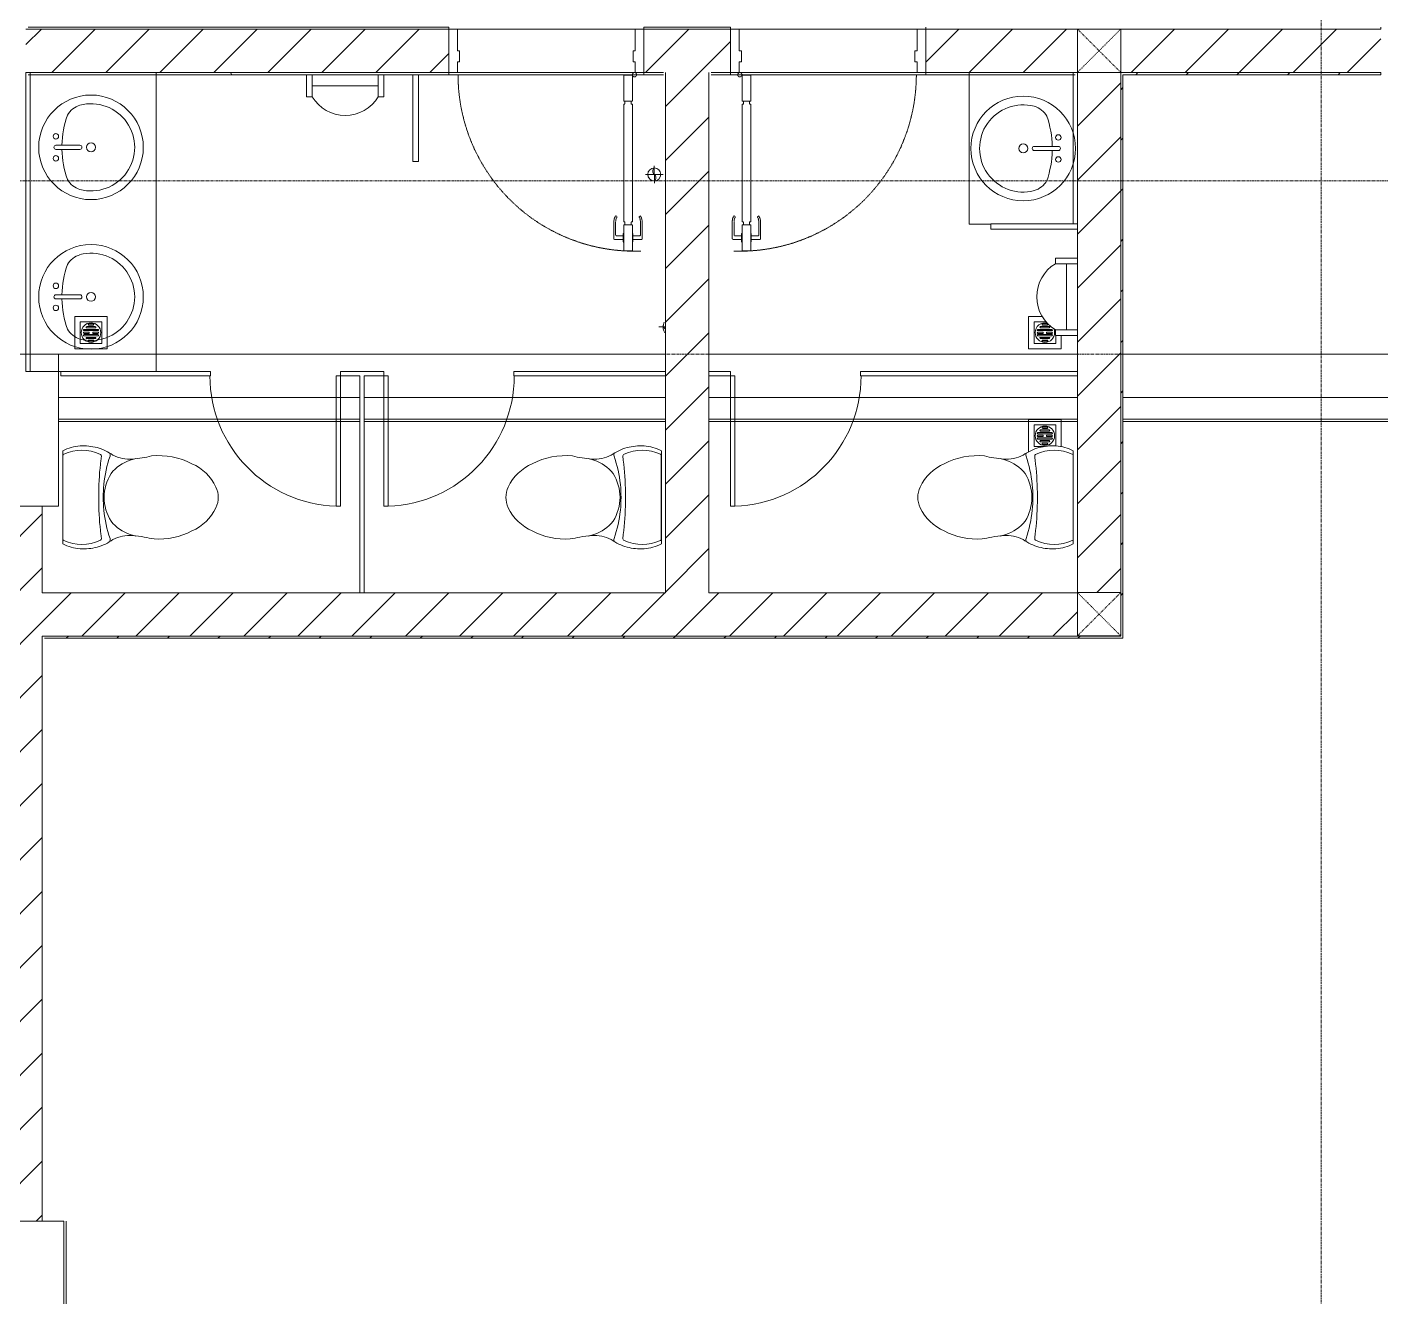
# Model space of a CAD drawing. Header units: millimetres. Extents: x 5357 to 201988, y -16345 to 109895.
# Drawn here: x 99983 to 106228, y 40187 to 46047 of the extents above; entities that cross this region are included whole.
import ezdxf

# ---------------------------------------------------------------- set-up
doc = ezdxf.new("R2010")
doc.units = ezdxf.units.MM
for name, pattern in [('Dash', [6, 3, -3]), ('Dash - Tight', [4.5, 3, -1.5]), ('Grid Line', [22.225, 12.7, -3.175, 3.175, -3.175]), ('IMPORT-CENTER _3_', [10.16, 6.35, -1.27, 1.27, -1.27])]:
    doc.linetypes.add(name, pattern=pattern)
for name, color, linetype, lineweight in [('0-1', 7, 'Continuous', 5), ('A-DETL-GENF-3', 92, 'Dash - Tight', 9), ('A-DOOR', 31, 'Continuous', 9), ('A-FLOR', 192, 'Continuous', 9), ('A-FLOR-1', 10, 'Continuous', 9), ('A-WALL', 113, 'Continuous', 9), ('A-WALL-4', 113, 'Continuous', 18), ('A-WALL-PATT-3', 111, 'Continuous', 9), ('G-IMPT', 8, 'Continuous', 9), ('G-IMPT-2', 8, 'IMPORT-CENTER _3_', 9), ('I-WALL', 2, 'Continuous', 9), ('I-WALL-3', 2, 'Continuous', 18), ('M-EQPM', 50, 'Continuous', 9), ('P-SANR-FIXT', 6, 'Continuous', 9), ('Q-CASE', 31, 'Continuous', 9), ('S-COLS', 52, 'Continuous', 9), ('S-COLS-2', 9, 'Continuous', 18), ('S-COLS-5', 52, 'Continuous', 18), ('S-COLS-6', 52, 'Dash', 9), ('S-COLS-HDLN', 52, 'Dash', 9), ('S-GRID-1', 1, 'Grid Line', 9)]:
    doc.layers.add(name, color=color, linetype=linetype, lineweight=lineweight)
pattern_1 = [(45, (0, 0), (-124.4508, 124.4508), [])]
pattern_2 = [(45, (0, 0), (-116.67262, 116.67262), [])]

# ---------------------------------------------------------------- blocks, each defined once
blk = doc.blocks.new('NCV_TKTC_KET CAU_rvt-1-TKCS_MB SÂN ĐƯỜNG NỘI BỘ')
at = {"layer": 'A-FLOR-1'}
for p, q in [((100052.6, 43236.9), (100062.6, 43236.9)), ((100062.6, 43236.9), (100052.6, 43236.9))]:
    blk.add_line(p, q, dxfattribs=at)
at = {"layer": 'S-COLS-2'}
for p, q in [((100127.6, 44536.9), (99777.7, 44536.9)), ((100127.6, 43836.9), (100127.6, 44536.9)), ((99777.6, 43836.9), (100127.6, 43836.9)), ((100152.6, 40536.9), (99752.6, 40536.9)), ((100152.6, 39236.9), (100152.6, 40536.9))]:
    blk.add_line(p, q, dxfattribs=at)
blk = doc.blocks.new('THU NUOC - THU NUOC-1836407-TKCS_MB SÂN ĐƯỜNG NỘI BỘ')
at = {"layer": 'M-EQPM'}
for p, q in [((83.7, -79.4), (83.7, 70)), ((-66.3, 46.6), (-66.3, -79.4)), ((-41.3, 42.4), (-41.3, -54.4)), ((-23.3, 10.8), (40.9, 10.8)), ((40.9, 4.8), (-23.3, 4.8)), ((-11, 23.3), (28.5, 23.3)), ((28.5, 17.3), (-11, 17.3)), ((-1.1, 35.6), (18.5, 35.6)), ((18.5, 29.6), (-1.1, 29.6)), ((58.7, 45.6), (10.3, 45.6)), ((58.7, -54.4), (58.7, 45.6)), ((-41.3, -54.4), (58.7, -54.4)), ((-23.3, -1.2), (0.7, -1.2)), ((0.7, -7.2), (-23.3, -7.2)), ((-23.3, -13.6), (40.9, -13.6)), ((40.9, -19.6), (-23.3, -19.6)), ((-11, -26.1), (28.5, -26.1)), ((28.5, -32.1), (-11, -32.1)), ((-1.1, -38.5), (18.5, -38.5)), ((18.5, -44.5), (-1.1, -44.5)), ((0.7, -1.2), (0.7, -7.2)), ((16.7, -1.2), (40.9, -1.2)), ((16.7, -7.2), (16.7, -1.2)), ((40.9, -7.2), (16.7, -7.2)), ((-66.3, -79.4), (83.7, -79.4))]:
    blk.add_line(p, q, dxfattribs=at)
for centre, radius, start, end in [((8.7, -4.4), 45, 0, 180), ((8.7, -4.4), 45, 0, 180), ((-23.3, 7.8), 3, 90, 270), ((-11, 20.3), 3, 90, 270), ((-1.1, 32.6), 3, 90, 270), ((18.5, 32.6), 3, 270, 90), ((28.5, 20.3), 3, 270, 90), ((40.9, 7.8), 3, 270, 90), ((8.7, -4.4), 45, 180, 360), ((8.7, -4.4), 45, 180, 360), ((-23.3, -4.2), 3, 90, 270), ((-23.3, -16.6), 3, 90, 270), ((-11, -29.1), 3, 90, 270), ((-1.1, -41.5), 3, 90, 270), ((18.5, -41.5), 3, 270, 90), ((28.5, -29.1), 3, 270, 90), ((40.9, -4.2), 3, 270, 90), ((40.9, -16.6), 3, 270, 90)]:
    blk.add_arc(centre, radius, start, end, dxfattribs=at)
blk = doc.blocks.new('THU NUOC - THU NUOC-V264-TKCS_MB SÂN ĐƯỜNG NỘI BỘ')
at = {"layer": 'M-EQPM'}
for p, q in [((-66.3, 70.6), (-66.3, -79.4)), ((83.7, 70.6), (-66.3, 70.6)), ((83.7, -79.4), (83.7, 70.6)), ((58.7, 45.6), (-41.3, 45.6)), ((-41.3, 45.6), (-41.3, -54.4)), ((-23.3, 10.8), (40.9, 10.8)), ((40.9, 4.8), (-23.3, 4.8)), ((-11, 23.3), (28.5, 23.3)), ((28.5, 17.3), (-11, 17.3)), ((-1.1, 35.6), (18.5, 35.6)), ((18.5, 29.6), (-1.1, 29.6)), ((58.7, -54.4), (58.7, 45.6)), ((-41.3, -54.4), (58.7, -54.4)), ((-23.3, -1.2), (0.7, -1.2)), ((0.7, -7.2), (-23.3, -7.2)), ((-23.3, -13.6), (40.9, -13.6)), ((40.9, -19.6), (-23.3, -19.6)), ((-11, -26.1), (28.5, -26.1)), ((28.5, -32.1), (-11, -32.1)), ((-1.1, -38.5), (18.5, -38.5)), ((18.5, -44.5), (-1.1, -44.5)), ((0.7, -1.2), (0.7, -7.2)), ((16.7, -1.2), (40.9, -1.2)), ((16.7, -7.2), (16.7, -1.2)), ((40.9, -7.2), (16.7, -7.2)), ((-66.3, -79.4), (83.7, -79.4))]:
    blk.add_line(p, q, dxfattribs=at)
for centre, radius, start, end in [((8.7, -4.4), 45, 0, 180), ((8.7, -4.4), 45, 0, 180), ((-23.3, 7.8), 3, 90, 270), ((-11, 20.3), 3, 90, 270), ((-1.1, 32.6), 3, 90, 270), ((18.5, 32.6), 3, 270, 90), ((28.5, 20.3), 3, 270, 90), ((40.9, 7.8), 3, 270, 90), ((8.7, -4.4), 45, 180, 360), ((8.7, -4.4), 45, 180, 360), ((-23.3, -4.2), 3, 90, 270), ((-23.3, -16.6), 3, 90, 270), ((-11, -29.1), 3, 90, 270), ((-1.1, -41.5), 3, 90, 270), ((18.5, -41.5), 3, 270, 90), ((28.5, -29.1), 3, 270, 90), ((40.9, -4.2), 3, 270, 90), ((40.9, -16.6), 3, 270, 90)]:
    blk.add_arc(centre, radius, start, end, dxfattribs=at)
blk = doc.blocks.new('TKTC_XREF_251221_MB TANG 1 - TKTC_XREF_260130_MB TANG 1_dwg_$cc-V296-TKCS_MB SÂN ĐƯỜNG NỘI BỘ')
at = {"layer": 'G-IMPT'}
for centre, radius, start, end in [((0, 0), 0.5, 247.0281, 270), ((0, 0), 0.5, 259.7582, 298.7881), ((-0.188, -0.25), 0.312, 306.8699, 327.2123)]:
    blk.add_arc(centre, radius, start, end, dxfattribs=at)
at = {"layer": 'G-IMPT-2'}
blk.add_line((0, -0.673), (0, -0.404), dxfattribs=at)
blk = doc.blocks.new('TKTC_XREF_251221_MB TANG 1 - TKTC_XREF_260130_MB TANG 1_dwg_$cc-4202114-TKCS_MB SÂN ĐƯỜNG NỘI BỘ')
at = {"layer": 'G-IMPT'}
blk.add_circle((0, 0), 0.5, dxfattribs=at)
for centre, radius, start, end in [((0, 0), 0.5, 90, 270), ((0.19, 0.25), 0.313, 126.8699, 233.1301), ((-0.19, -0.25), 0.313, 306.8699, 53.1301)]:
    blk.add_arc(centre, radius, start, end, dxfattribs=at)
at = {"layer": 'G-IMPT-2'}
for p, q in [((-0.67, 0), (0.67, 0)), ((0, -0.67), (0, 0.67))]:
    blk.add_line(p, q, dxfattribs=at)
blk = doc.blocks.new('TKTC_XREF_251221_MB TANG 1 - TKTC_XREF_260130_MB TANG 1_dwg-4202109-TKCS_MB SÂN ĐƯỜNG NỘI BỘ')
at = {"layer": 'G-IMPT'}
for p, q in [((-100364.1, -355309.7), (-101184.1, -355309.7)), ((-99064.1, -355309.7), (-99884.1, -355309.7))]:
    blk.add_line(p, q, dxfattribs=at)
for name, p, xscale, yscale, zscale, rotation in [('TKTC_XREF_251221_MB TANG 1 - TKTC_XREF_260130_MB TANG 1_dwg_$cc-4202114-TKCS_MB SÂN ĐƯỜNG NỘI BỘ', (-100275.8, -355979.7), 60.00000000003408, 60.00000000003408, 60.00000000003408, 0.30471752172637), ('TKTC_XREF_251221_MB TANG 1 - TKTC_XREF_260130_MB TANG 1_dwg_$cc-V296-TKCS_MB SÂN ĐƯỜNG NỘI BỘ', (-100178.1, -356683.1), 113.7150000000073, 113.7150000000073, 113.7150000000073, 269.9990086637467)]:
    blk.add_blockref(name, p, dxfattribs=dict(xscale=xscale, yscale=yscale, zscale=zscale, rotation=rotation))
blk = doc.blocks.new('TKTC_XREF_251221_MB TANG 1 - TKTC_XREF_251221_MB TANG 1-2038492-TKCS_MB SÂN ĐƯỜNG NỘI BỘ')
blk.add_blockref('TKTC_XREF_251221_MB TANG 1 - TKTC_XREF_260130_MB TANG 1_dwg-4202109-TKCS_MB SÂN ĐƯỜNG NỘI BỘ', (169499.1, 384109.7))
blk = doc.blocks.new('DOOR_CW_01 CANH MO-PANEL KINH - DIG_04-900x2200-CỬA NHÔM KÍNH-2408600-TKCS_MB SÂN ĐƯỜNG NỘI BỘ')
at = {"layer": 'A-DETL-GENF-3'}
for p, q in [((-397, -232), (-397, -112)), ((-397, -112), (-357, -112)), ((-357, -112), (-357, -232)), ((-357, -232), (-397, -232)), ((-397, -246), (-391, -246)), ((-397, -788), (-397, -246)), ((-391, -246), (-391, -232)), ((-391, -232), (-363, -232)), ((-363, -232), (-363, -246)), ((-357, -246), (-363, -246)), ((-357, -246), (-357, -788)), ((-442, -787), (-442, -866.5)), ((-434, -849.5), (-434, -787)), ((-433.9, -761.2), (-427.3, -765.8)), ((-397, -788), (-391, -788)), ((-357, -802), (-397, -802)), ((-397, -802), (-397, -922)), ((-391, -802), (-391, -788)), ((-363, -802), (-391, -802)), ((-357, -788), (-363, -788)), ((-363, -788), (-363, -802)), ((-357, -922), (-357, -802)), ((-320.1, -761.2), (-326.7, -765.8)), ((-320, -849.5), (-320, -787)), ((-312, -787), (-312, -866.5)), ((-399, -870.5), (-438, -870.5)), ((-399, -853.5), (-430, -853.5)), ((-399, -842.2), (-399, -881.8)), ((-397, -842.2), (-399, -842.2)), ((-397, -842.2), (-397, -881.8)), ((-357, -842.2), (-357, -881.8)), ((-357, -842.2), (-355, -842.2)), ((-355, -842.2), (-355, -881.8)), ((-355, -853.5), (-324, -853.5)), ((-355, -870.5), (-316, -870.5)), ((-399, -881.8), (-397, -881.8)), ((-397, -922), (-357, -922)), ((-355, -881.8), (-357, -881.8))]:
    blk.add_line(p, q, dxfattribs=at)
blk.add_circle((-407, -110), 10, dxfattribs=at)
for centre, radius, start, end in [((-407, -110), 814, 268, 0), ((-397, -787), 45, 145, 180), ((-397, -787), 37, 145, 180), ((-357, -787), 37, 0, 35), ((-357, -787), 45, 360, 35), ((-438, -866.5), 4, 180, 270), ((-430, -849.5), 4, 180, 270), ((-324, -849.5), 4, 270, 0), ((-316, -866.5), 4, 270, 0)]:
    blk.add_arc(centre, radius, start, end, dxfattribs=at)
at = {"layer": 'A-DOOR'}
for p, q in [((-450, -100), (-450, 100)), ((-450, 100), (-410, 100)), ((-410, 100), (-410, 0)), ((410, 0), (410, 100)), ((410, 100), (450, 100)), ((450, 100), (450, -100)), ((-410, 0), (-400, 0)), ((-410, -50), (-410, -100)), ((-400, -50), (-410, -50)), ((-400, 0), (-400, -50)), ((400, 0), (410, 0)), ((400, -50), (400, 0)), ((410, -50), (400, -50)), ((410, -100), (410, -50)), ((-410, -100), (-450, -100)), ((-407, -100), (-382, -100)), ((450, -100), (410, -100))]:
    blk.add_line(p, q, dxfattribs=at)
blk = doc.blocks.new('DOOR_CW_01 CANH MO-PANEL KINH - DIG_04-900x2200-CỬA NHÔM KÍNH-2415827-TKCS_MB SÂN ĐƯỜNG NỘI BỘ')
at = {"layer": 'A-DETL-GENF-3'}
for p, q in [((-399, 881.8), (-397, 881.8)), ((-399, 842.2), (-399, 881.8)), ((-397, 922), (-357, 922)), ((-397, 802), (-397, 922)), ((-397, 842.2), (-397, 881.8)), ((-357, 922), (-357, 802)), ((-357, 842.2), (-357, 881.8)), ((-355, 881.8), (-357, 881.8)), ((-355, 842.2), (-355, 881.8)), ((-442, 787), (-442, 866.5)), ((-399, 870.5), (-438, 870.5)), ((-434, 849.5), (-434, 787)), ((-399, 853.5), (-430, 853.5)), ((-397, 842.2), (-399, 842.2)), ((-357, 842.2), (-355, 842.2)), ((-355, 870.5), (-316, 870.5)), ((-355, 853.5), (-324, 853.5)), ((-320, 849.5), (-320, 787)), ((-312, 787), (-312, 866.5)), ((-433.9, 761.2), (-427.3, 765.8)), ((-357, 802), (-397, 802)), ((-397, 788), (-391, 788)), ((-397, 788), (-397, 246)), ((-363, 802), (-391, 802)), ((-391, 802), (-391, 788)), ((-363, 788), (-363, 802)), ((-357, 788), (-363, 788)), ((-357, 246), (-357, 788)), ((-320.1, 761.2), (-326.7, 765.8)), ((-397, 246), (-391, 246)), ((-357, 232), (-397, 232)), ((-397, 232), (-397, 112)), ((-391, 246), (-391, 232)), ((-391, 232), (-363, 232)), ((-357, 246), (-363, 246)), ((-363, 232), (-363, 246)), ((-357, 112), (-357, 232)), ((-397, 112), (-357, 112))]:
    blk.add_line(p, q, dxfattribs=at)
blk.add_circle((-407, 110), 10, dxfattribs=at)
for centre, radius, start, end in [((-407, 110), 814, 360, 92), ((-438, 866.5), 4, 90, 180), ((-430, 849.5), 4, 90, 180), ((-324, 849.5), 4, 360, 90), ((-316, 866.5), 4, 0, 90), ((-397, 787), 45, 180, 215), ((-397, 787), 37, 180, 215), ((-357, 787), 37, 325, 0), ((-357, 787), 45, 325, 0)]:
    blk.add_arc(centre, radius, start, end, dxfattribs=at)
at = {"layer": 'A-DOOR'}
for p, q in [((-410, 100), (-450, 100)), ((-450, 100), (-450, -100)), ((-410, 50), (-410, 100)), ((-407, 100), (-382, 100)), ((450, 100), (410, 100)), ((410, 100), (410, 50)), ((450, -100), (450, 100)), ((-400, 50), (-410, 50)), ((-410, -100), (-410, 0)), ((-410, 0), (-400, 0)), ((-400, 0), (-400, 50)), ((410, 50), (400, 50)), ((400, 50), (400, 0)), ((400, 0), (410, 0)), ((410, 0), (410, -100)), ((-450, -100), (-410, -100)), ((410, -100), (450, -100))]:
    blk.add_line(p, q, dxfattribs=at)
blk = doc.blocks.new('TOILET - TOILET-761241-TKCS_MB SÂN ĐƯỜNG NỘI BỘ')
at = {"layer": 'P-SANR-FIXT'}
for p, q in [((214.2, -19.1), (-214.2, -19.1)), ((194, -19.9), (-194, -19.9)), ((-171.7, -330.3), (-178.6, -355.5)), ((171.7, -330.3), (178.6, -355.5))]:
    blk.add_line(p, q, dxfattribs=at)
for centre, radius, start, end in [((-46.1, -111.1), 191.6, 151.28093, 176.45134), ((-9.8, -107.2), 207.3, 156.28619, 203.71381), ((-193.7, -26.4), 6.48, 92.31678, 156.28619), ((193.7, -26.4), 6.48, 23.71381, 87.68322), ((9.8, -107.2), 207.3, 336.28619, 23.71381), ((46.1, -111.1), 191.6, 3.54866, 28.71907), ((1.9, -114.1), 239.7, 176.45134, 195.29606), ((-1.9, -114.1), 239.7, 344.70394, 3.54866), ((-4, -115.7), 233.6, 195.29606, 215.21466), ((-14.3, -1400.4), 1215.6, 90.39737, 97.40697), ((0, -3462.8), 3278, 89.60263, 90.39737), ((14.3, -1400.4), 1215.6, 82.59303, 89.60263), ((4, -115.7), 233.6, 324.78534, 344.70394), ((-195, -224.1), 13.8, 230.67237, 288.99267), ((-189.1, -185.5), 11.7, 205.41048, 277.5788), ((0.6, -792.1), 586.9, 95.83215, 108.99267), ((178.9, -2951.3), 2778.4, 97.23514, 97.5788), ((-0.4, -384), 179.5, 127.4036, 162.5964), ((0, -416), 206.1, 90, 122.07317), ((0, -786.7), 581.5, 84.16785, 95.83215), ((0, -416), 206.1, 57.92683, 90), ((-0.6, -792.1), 586.9, 71.00733, 84.16785), ((0.4, -384), 179.5, 17.4036, 52.5964), ((-178.9, -2951.3), 2778.4, 82.4212, 82.76486), ((189.1, -185.5), 11.7, 262.4212, 334.58952), ((195, -224.1), 13.8, 251.00733, 309.32763), ((-343.5, -327.4), 167.3, 355.45589, 27.37997), ((343.5, -327.4), 167.3, 152.62003, 184.54411), ((-719.2, -297.5), 544.3, 346.05362, 355.45589), ((719.2, -297.5), 544.3, 184.54411, 190.28794), ((137.1, -461.2), 329.8, 174.34872, 207.68777), ((-1948.3, -805.1), 2171.2, 9.68098, 10.89491), ((-137.1, -461.2), 329.8, 332.31223, 3.68346), ((45.1, -528.6), 217.6, 203.22164, 244.77183), ((-45.1, -528.6), 217.6, 295.22817, 336.77836), ((0, -624.4), 111.7, 244.77183, 295.22817)]:
    blk.add_arc(centre, radius, start, end, dxfattribs=at)
blk = doc.blocks.new('M_Single-Flush1 - D7-600x2000-764443-TKCS_MB SÂN ĐƯỜNG NỘI BỘ')
at = {"layer": 'A-DOOR'}
for p, q in [((280, 10), (280, 611.4)), ((300, 611.4), (280, 611.4)), ((300, 10), (300, 611.4)), ((300, 10), (280, 10))]:
    blk.add_line(p, q, dxfattribs=at)
blk.add_arc((300, 10), 601.7, 91.90484, 180, dxfattribs=at)
blk = doc.blocks.new('M_Single-Flush1 - D7-600x2000-749325-TKCS_MB SÂN ĐƯỜNG NỘI BỘ')
at = {"layer": 'A-DOOR'}
for p, q in [((280, -10), (280, -611.4)), ((300, -10), (280, -10)), ((300, -10), (300, -611.4)), ((300, -611.4), (280, -611.4))]:
    blk.add_line(p, q, dxfattribs=at)
blk.add_arc((300, -10), 601.7, 180, 268.09516, dxfattribs=at)
blk = doc.blocks.new('TOILET - TOILET-764461-TKCS_MB SÂN ĐƯỜNG NỘI BỘ')
at = {"layer": 'P-SANR-FIXT'}
for p, q in [((-171.7, 330.3), (-178.6, 355.5)), ((171.7, 330.3), (178.6, 355.5)), ((214.2, 19), (-214.2, 19)), ((194, 19.9), (-194, 19.9))]:
    blk.add_line(p, q, dxfattribs=at)
for centre, radius, start, end in [((45.1, 528.6), 217.6, 115.22817, 156.77836), ((0, 624.4), 111.7, 64.77183, 115.22817), ((-45.1, 528.6), 217.6, 23.22164, 64.77183), ((137.1, 461.2), 329.8, 152.31223, 185.65128), ((-137.1, 461.2), 329.8, 356.31654, 27.68777), ((-1948.3, 805.1), 2171.2, 349.10509, 350.31902), ((-719.2, 297.5), 544.3, 4.54411, 13.94638), ((719.2, 297.5), 544.3, 169.71206, 175.45589), ((-343.5, 327.4), 167.3, 332.62003, 4.54411), ((-0.4, 384), 179.5, 197.4036, 232.5964), ((0.4, 384), 179.5, 307.4036, 342.5964), ((343.5, 327.4), 167.3, 175.45589, 207.37997), ((-4, 115.7), 233.6, 144.78534, 164.70394), ((4, 115.7), 233.6, 15.29606, 35.21466), ((-9.8, 107.2), 207.3, 156.28619, 203.71381), ((-195, 224.1), 13.8, 71.00733, 129.32763), ((-189.1, 185.5), 11.7, 82.4212, 154.58952), ((0.6, 792.1), 586.9, 251.00733, 264.16785), ((178.9, 2951.3), 2778.4, 262.4212, 262.76486), ((-14.3, 1400.4), 1215.6, 262.59303, 269.60263), ((0, 416), 206.1, 237.92683, 270), ((0, 786.7), 581.5, 264.16785, 275.83215), ((0, 416), 206.1, 270, 302.07317), ((14.3, 1400.4), 1215.6, 270.39737, 277.40697), ((-0.6, 792.1), 586.9, 275.83215, 288.99267), ((-178.9, 2951.3), 2778.4, 277.23514, 277.5788), ((189.1, 185.5), 11.7, 25.41048, 97.5788), ((195, 224.1), 13.8, 50.67237, 108.99267), ((9.8, 107.2), 207.3, 336.28619, 23.71381), ((1.9, 114.1), 239.7, 164.70394, 183.54866), ((0, 3462.8), 3278, 269.60263, 270.39737), ((-1.9, 114.1), 239.7, 356.45134, 15.29606), ((-46.1, 111.1), 191.6, 183.54866, 208.71907), ((46.1, 111.1), 191.6, 331.28093, 356.45134), ((-193.7, 26.4), 6.48, 203.71381, 267.68322), ((193.7, 26.4), 6.48, 272.31678, 336.28619)]:
    blk.add_arc(centre, radius, start, end, dxfattribs=at)
blk = doc.blocks.new('Bồn tiểu đứng - Bồn tiểu đứng-2409637-TKCS_MB SÂN ĐƯỜNG NỘI BỘ')
at = {"layer": 'P-SANR-FIXT'}
for p, q in [((12.7, -100), (-12.7, -100)), ((-12.7, -100), (-12.7, -500)), ((12.7, -500), (12.7, -100)), ((-12.7, -500), (12.7, -500))]:
    blk.add_line(p, q, dxfattribs=at)
blk = doc.blocks.new('Urinal _1_ - Urinal _1_-2409638-TKCS_MB SÂN ĐƯỜNG NỘI BỘ')
at = {"layer": 'P-SANR-FIXT'}
for p, q in [((-286.9, -100), (69.2, -100)), ((-286.9, -201.6), (-286.9, -100)), ((-286.9, -100), (-286.9, -201.6)), ((-261.5, -100), (-286.9, -100)), ((-261.5, -150.8), (-261.5, -100)), ((-261.5, -100), (43.3, -100)), ((-261.5, -201.6), (-261.5, -100)), ((43.3, -100), (43.3, -150.8)), ((43.3, -201.6), (43.3, -100)), ((43.3, -100), (69.2, -100)), ((69.2, -100), (69.2, -201.6)), ((69.2, -100), (69.2, -201.6)), ((43.3, -150.8), (-261.5, -150.8)), ((-261.5, -201.6), (-286.9, -201.6)), ((-286.9, -201.6), (-261.5, -201.6)), ((69.2, -201.6), (43.3, -201.6)), ((69.2, -201.6), (43.3, -201.6))]:
    blk.add_line(p, q, dxfattribs=at)
blk.add_arc((-109.1, -110), 177.8, 211.00272, 328.99728, dxfattribs=at)
blk.add_arc((-109.1, -110), 177.8, 211.00272, 328.99728, dxfattribs=at)
blk = doc.blocks.new('lavabo 1 sink - 600mm x 2400mm Long-2416881-TKCS_MB SÂN ĐƯỜNG NỘI BỘ')
at = {"layer": 'P-SANR-FIXT'}
for p, q in [((-416.1, 600), (-1116.1, 600)), ((-1116.1, 600), (-1116.1, 500)), ((-416.1, 100), (-416.1, 600)), ((-416.1, 119), (-1113.4, 119)), ((-1113.4, 100), (-416.1, 100))]:
    blk.add_line(p, q, dxfattribs=at)
blk = doc.blocks.new('Sink - Vanity - Round1 - Basin 2-763242-TKCS_MB SÂN ĐƯỜNG NỘI BỘ')
at = {"layer": 'P-SANR-FIXT'}
for p, q in [((87.1, 247.1), (87.1, 136.3)), ((106.2, 247.1), (106.2, 136.3))]:
    blk.add_line(p, q, dxfattribs=at)
for centre, radius, start, end in [((96.7, 85.2), 241.3, 360, 180), ((45.9, 247.1), 12.7, 360, 180), ((96.7, 247.1), 9.52, 360, 180), ((147.5, 247.1), 12.7, 360, 180), ((1.4, 104.3), 104.5, 120.79274, 162.19039), ((96.7, -233), 452.3, 91.20673, 109.20864), ((45.9, 247.1), 12.7, 180, 360), ((96.7, -233), 452.3, 70.79136, 88.79327), ((147.5, 247.1), 12.7, 180, 0), ((191.9, 104.3), 104.5, 17.80961, 59.20726), ((96.7, 85.2), 201.4, 165.30711, 14.69289), ((96.7, 136.3), 9.52, 180, 360), ((96.7, 85.2), 241.3, 180, 360), ((96.7, 85.2), 20.6, 360, 180), ((96.7, 85.2), 20.6, 180, 360)]:
    blk.add_arc(centre, radius, start, end, dxfattribs=at)
blk = doc.blocks.new('Counter Top w Sinks1 - 600mm x 2400mm Long-2417237-TKCS_MB SÂN ĐƯỜNG NỘI BỘ')
at = {"layer": 'Q-CASE'}
for p, q in [((263.9, 700), (-1116.1, 700)), ((-1116.1, 700), (-1116.1, 100)), ((263.9, 100), (263.9, 700)), ((263.9, 119), (-1116.1, 119)), ((-1116.1, 100), (263.9, 100))]:
    blk.add_line(p, q, dxfattribs=at)
blk = doc.blocks.new('THU NUOC - THU NUOC-V970-TKCS_MB SÂN ĐƯỜNG NỘI BỘ')
at = {"layer": 'M-EQPM'}
for p, q in [((-66.3, 70.6), (-66.3, 8.6)), ((83.7, 70.6), (-66.3, 70.6)), ((83.7, -79.4), (83.7, 70.6)), ((58.7, 45.6), (-41.3, 45.6)), ((-41.3, 45.6), (-41.3, 8.6)), ((-23.3, 10.8), (40.9, 10.8)), ((40.9, 4.8), (-23.3, 4.8)), ((-11, 23.3), (28.5, 23.3)), ((28.5, 17.3), (-11, 17.3)), ((-1.1, 35.6), (18.5, 35.6)), ((18.5, 29.6), (-1.1, 29.6)), ((58.7, -54.4), (58.7, 45.6)), ((-23.3, -1.2), (0.7, -1.2)), ((0.7, -7.2), (-23.3, -7.2)), ((-23.3, -13.6), (40.9, -13.6)), ((40.9, -19.6), (-23.3, -19.6)), ((-11, -26.1), (28.5, -26.1)), ((28.5, -32.1), (-11, -32.1)), ((-1.1, -38.5), (18.5, -38.5)), ((18.5, -44.5), (-1.1, -44.5)), ((0.7, -1.2), (0.7, -7.2)), ((2.7, -54.4), (58.7, -54.4)), ((16.7, -1.2), (40.9, -1.2)), ((16.7, -7.2), (16.7, -1.2)), ((40.9, -7.2), (16.7, -7.2)), ((21.5, -79.4), (83.7, -79.4))]:
    blk.add_line(p, q, dxfattribs=at)
for centre, radius, start, end in [((8.7, -4.4), 45, 0, 180), ((8.7, -4.4), 45, 0, 180), ((-23.3, 7.8), 3, 90, 270), ((-11, 20.3), 3, 90, 270), ((-1.1, 32.6), 3, 90, 270), ((18.5, 32.6), 3, 270, 90), ((28.5, 20.3), 3, 270, 90), ((40.9, 7.8), 3, 270, 90), ((8.7, -4.4), 45, 180, 205.52542), ((8.7, -4.4), 45, 180, 205.52542), ((-23.3, -4.2), 3, 90, 270), ((-23.3, -16.6), 3, 90, 270), ((-11, -29.1), 3, 90, 270), ((-1.1, -41.5), 3, 90, 270), ((8.7, -4.4), 45, 256.04726, 360), ((8.7, -4.4), 45, 256.04726, 360), ((18.5, -41.5), 3, 270, 90), ((28.5, -29.1), 3, 270, 90), ((40.9, -4.2), 3, 270, 90), ((40.9, -16.6), 3, 270, 90)]:
    blk.add_arc(centre, radius, start, end, dxfattribs=at)
blk = doc.blocks.new('G1_SOF - BO TRU - 200x200-3050151-TKCS_MB SÂN ĐƯỜNG NỘI BỘ')
at = {"layer": 'S-COLS-HDLN'}
for p, q in [((-100, 100), (100, -100)), ((100, 100), (-100, -100))]:
    blk.add_line(p, q, dxfattribs=at)
blk = doc.blocks.new('Bồn tiểu đứng - Bồn tiểu đứng-4075259-TKCS_MB SÂN ĐƯỜNG NỘI BỘ')
at = {"layer": 'P-SANR-FIXT'}
for p, q in [((12.7, 405), (-12.7, 405)), ((-12.7, 405), (-12.7, 5)), ((12.7, 5), (12.7, 405)), ((-12.7, 5), (12.7, 5))]:
    blk.add_line(p, q, dxfattribs=at)
blk = doc.blocks.new('Urinal _1_ - Urinal _1_-4075260-TKCS_MB SÂN ĐƯỜNG NỘI BỘ')
at = {"layer": 'P-SANR-FIXT'}
for p, q in [((-286.9, 106.6), (-286.9, 5)), ((-261.5, 106.6), (-286.9, 106.6)), ((-286.9, 5), (-286.9, 106.6)), ((-286.9, 106.6), (-261.5, 106.6)), ((-261.5, 106.6), (-261.5, 5)), ((69.2, 106.6), (43.3, 106.6)), ((69.2, 106.6), (43.3, 106.6)), ((43.3, 106.6), (43.3, 5)), ((69.2, 5), (69.2, 106.6)), ((69.2, 5), (69.2, 106.6)), ((-286.9, 5), (69.2, 5)), ((-261.5, 5), (-286.9, 5)), ((43.3, 55.8), (-261.5, 55.8)), ((-261.5, 55.8), (-261.5, 5)), ((-261.5, 5), (43.3, 5)), ((43.3, 5), (43.3, 55.8)), ((43.3, 5), (69.2, 5))]:
    blk.add_line(p, q, dxfattribs=at)
blk.add_arc((-109.1, 15), 177.8, 31.00272, 148.99728, dxfattribs=at)
blk.add_arc((-109.1, 15), 177.8, 31.00272, 148.99728, dxfattribs=at)

msp = doc.modelspace()

# ---------------------------------------------------------------- hatches: boundary and pattern name
at = {"layer": 'A-WALL-PATT-3'}
h = msp.add_hatch(dxfattribs=at)
h.set_pattern_fill('FP_1', color=256, style=0, pattern_type=2)
h.set_pattern_definition(pattern_1)
h.paths.add_polyline_path([(104817.6, 45836.9), (104827.6, 45837.7), (104827.6, 46036.9), (104127.6, 46036.9), (104127.6, 45836.9), (104612.8, 45836.9)])
h.paths.add_polyline_path([(100127.6, 45836.9), (101927.6, 45836.9), (101927.6, 46036.9), (99977.6, 46036.9), (99977.6, 45836.9), (99987.6, 45836.9)])
h.paths.add_polyline_path([(103127.6, 45836.9), (103227.6, 45836.9), (103227.6, 46036.9), (102827.6, 46036.9), (102827.6, 45836.9), (102927.6, 45836.9)])
h = msp.add_hatch(dxfattribs=at)
h.set_pattern_fill('FP_1', color=256, style=0, pattern_type=2)
h.set_pattern_definition(pattern_1)
h.paths.add_polyline_path([(105027.6, 45836.9), (106227.6, 45836.9), (106227.6, 46036.9), (105027.6, 46036.9), (105027.6, 45837.7)])
h.paths.add_polyline_path([(116252.6, 45836.9), (116252.6, 46036.9), (112352.6, 46036.9), (112352.6, 45836.9), (115752.6, 45836.9)])
h.paths.add_polyline_path([(109073.4, 45836.9), (109252.6, 45836.9), (109252.6, 46036.9), (107927.6, 46036.9), (107927.6, 45836.9), (108372, 45836.9)])
h.paths.add_polyline_path([(112052.6, 45836.9), (112152.6, 45836.9), (112152.6, 46036.9), (109452.6, 46036.9), (109454.5, 45836.9), (111875.4, 45836.9)])
h = msp.add_hatch(dxfattribs=at)
h.set_pattern_fill('FP_3', color=256, style=0, pattern_type=2)
h.set_pattern_definition([(0, (0, 0), (894.08, 223.52), [73.762, -596.798, 73.762, -596.798, -3576.32]), (0, (0, 0), (894.08, 223.52), [-1341.12, 73.762, -1267.358, 73.762, -596.798, -1564.64]), (0, (0, 0), (894.08, 223.52), [-3352.8, 73.762, -373.278, 73.762, -1043.838]), (120, (335.28, 111.76), (-640.614, 662.536), [73.762, -596.798, 73.762, -4173.118]), (120, (335.28, 111.76), (-640.614, 662.536), [-744.322, -596.798, 73.762, -1267.358, -2235.2]), (120, (335.28, 111.76), (-640.614, 662.536), [-2682.24, 73.762, -596.798, 73.762, -1490.878]), (120, (335.28, 111.76), (-640.614, 662.536), [-3426.562, -373.278, 73.762, -1043.838]), (240, (447.04, 558.8), (-253.466, -886.056), [73.762, -596.798, 73.762, -4173.118]), (240, (447.04, 558.8), (-253.466, -886.056), [-744.322, -596.798, 73.762, -1267.358, -2235.2]), (240, (447.04, 558.8), (-253.466, -886.056), [-2682.24, 73.762, -596.798, 73.762, -1490.878]), (240, (447.04, 558.8), (-253.466, -886.056), [-3426.562, -373.278, 73.762, -1043.838])])
h.paths.add_polyline_path([(101927.6, 45826.9), (101927.6, 45836.9), (99977.6, 45836.9), (99978.7, 45826.9), (101923.6, 45826.9)])
h.paths.add_polyline_path([(102827.6, 45826.9), (102917.6, 45826.9), (102917.6, 45836.9), (102827.6, 45836.9)])
h = msp.add_hatch(dxfattribs=at)
h.set_pattern_fill('FP_1', color=256, style=0, pattern_type=2)
h.set_pattern_definition(pattern_1)
h.paths.add_polyline_path([(102927.6, 43436.9), (103127.6, 43436.9), (103127.6, 45836.9), (102927.6, 45836.9), (102927.6, 43446.9)])
h = msp.add_hatch(dxfattribs=at)
h.set_pattern_fill('FP_1', color=256, style=0, pattern_type=2)
h.set_pattern_definition(pattern_1)
h.paths.add_polyline_path([(104827.6, 43437.7), (105027.6, 43437.7), (105027.6, 45837.7), (104827.6, 45836.9), (104827.6, 43736.9)])
h = msp.add_hatch(dxfattribs=at)
h.set_pattern_fill('FP_2', color=256, style=0, pattern_type=2)
h.set_pattern_definition(pattern_2)
h.paths.add_polyline_path([(116242.6, 45826.9), (116252.6, 45826.9), (116252.6, 45836.9), (107927.6, 45836.9), (107927.6, 45826.9), (116209.4, 45826.9)])
h.paths.add_polyline_path([(105823.2, 45826.9), (106227.6, 45826.9), (106227.6, 45836.9), (105027.6, 45836.9), (105027.6, 45826.9), (105541, 45826.9)])
h = msp.add_hatch(dxfattribs=at)
h.set_pattern_fill('FP_2', color=256, style=0, pattern_type=2)
h.set_pattern_definition(pattern_2)
h.paths.add_polyline_path([(105027.6, 43236.9), (105037.6, 43239.4), (105037.6, 45826.9), (105027.6, 45826.9), (105027.6, 43237.7)])
h = msp.add_hatch(dxfattribs=at)
h.set_pattern_fill('FP_1', color=256, style=0, pattern_type=2)
h.set_pattern_definition(pattern_1)
h.paths.add_polyline_path([(99852.6, 40536.9), (100052.6, 40536.9), (100052.6, 43836.9), (99852.6, 43836.9), (99852.6, 40857.9)])
h = msp.add_hatch(dxfattribs=at)
h.set_pattern_fill('FP_1', color=256, style=0, pattern_type=2)
h.set_pattern_definition(pattern_1)
h.paths.add_polyline_path([(104612.8, 43236.9), (104827.6, 43237.7), (104827.6, 43436.9), (100052.6, 43436.9), (100052.6, 43236.9), (103402.4, 43236.9)])
h = msp.add_hatch(dxfattribs=at)
h.set_pattern_fill('FP_2', color=256, style=0, pattern_type=2)
h.set_pattern_definition(pattern_2)
h.paths.add_polyline_path([(102797.1, 43226.9), (105037.6, 43226.9), (105037.6, 43236.9), (100062.6, 43236.9), (100062.6, 43226.9), (102191.9, 43226.9)])

# ---------------------------------------------------------------- linework, layer by layer
at = {"layer": 'A-FLOR'}
for p, q in [((101927.6, 46036.9), (100981.5, 46036.9)), ((101967.6, 46036.9), (102827.6, 46036.9)), ((101967.6, 46036.9), (102827.6, 46036.9)), ((103227.6, 46036.9), (104087.6, 46036.9)), ((103227.6, 46036.9), (104087.6, 46036.9)), ((100127.6, 43836.9), (100127.6, 44536.9)), ((102927.6, 43446.9), (102927.6, 43436.9)), ((100052.6, 40536.9), (100052.6, 43236.9))]:
    msp.add_line(p, q, dxfattribs=at)
at = {"layer": 'A-WALL'}
for p, q in [((101927.6, 46036.9), (99977.6, 46036.9)), ((103227.6, 46036.9), (102827.6, 46036.9)), ((104827.6, 46036.9), (104127.6, 46036.9)), ((104827.6, 45837.7), (104827.6, 46036.9)), ((106227.6, 46036.9), (105027.6, 46036.9)), ((105027.6, 46036.9), (105027.6, 45837.7)), ((99977.6, 45836.9), (101927.6, 45836.9)), ((102827.6, 45836.9), (102917.6, 45836.9)), ((102927.6, 45836.9), (102927.6, 43446.9)), ((103137.6, 45836.9), (103227.6, 45836.9)), ((104127.6, 45836.9), (104817.6, 45836.9)), ((105027.6, 45837.7), (104827.6, 45837.7)), ((105027.6, 45836.9), (106227.6, 45836.9)), ((100127.6, 44536.9), (102927.6, 44536.9)), ((103127.6, 44536.9), (104827.6, 44536.9)), ((105037.6, 44536.9), (107977.6, 44536.9)), ((100137.6, 44456.9), (100137.6, 44436.9)), ((103127.6, 44456.9), (103127.6, 44436.9)), ((104827.6, 44436.9), (104827.6, 44456.9)), ((101518, 44336.9), (100127.6, 44336.9)), ((102927.6, 44336.9), (101538, 44336.9)), ((104827.6, 44336.9), (103127.6, 44336.9)), ((107977.6, 44336.9), (105037.6, 44336.9)), ((100127.6, 44236.9), (101518, 44236.9)), ((101518, 44226.9), (100127.6, 44226.9)), ((101538, 44236.9), (102927.6, 44236.9)), ((102927.6, 44226.9), (101538, 44226.9)), ((103127.6, 44236.9), (104827.6, 44236.9)), ((104827.6, 44226.9), (103127.6, 44226.9)), ((105037.6, 44236.9), (107967.6, 44236.9)), ((107967.6, 44226.9), (105037.6, 44226.9)), ((102927.6, 43436.9), (100062.6, 43436.9)), ((104827.6, 43437.7), (105027.6, 43437.7)), ((104827.6, 43237.7), (104827.6, 43436.9)), ((105027.6, 43237.7), (104827.6, 43237.7)), ((100162.6, 40536.9), (100162.6, 39336.9))]:
    msp.add_line(p, q, dxfattribs=at)
at = {"layer": 'A-WALL-4'}
for p, q in [((101927.6, 46046.9), (99987.6, 46046.9)), ((101927.6, 46036.9), (101927.6, 46046.9)), ((103227.6, 46046.9), (102827.6, 46046.9)), ((102827.6, 46046.9), (102827.6, 46036.9)), ((103227.6, 46036.9), (103227.6, 46046.9)), ((104127.6, 46046.9), (104127.6, 46036.9)), ((104827.6, 46036.9), (105027.6, 46036.9)), ((106227.6, 46036.9), (106227.6, 46046.9)), ((103127.6, 44456.9), (103127.6, 45836.9)), ((104817.6, 45836.9), (104827.6, 45836.9)), ((104827.6, 45836.9), (104827.6, 45139.6)), ((104827.6, 45114.2), (104827.6, 44980)), ((104827.6, 44623.9), (104827.6, 44456.9)), ((103127.6, 43436.9), (103127.6, 44436.9)), ((104827.6, 44436.9), (104827.6, 43437.7)), ((100052.6, 43836.9), (99852.6, 43836.9)), ((100052.6, 43436.9), (100052.6, 43836.9)), ((100062.6, 43436.9), (100052.6, 43436.9)), ((104827.6, 43436.9), (103127.6, 43436.9)), ((100052.6, 43236.9), (100062.6, 43236.9)), ((99852.6, 40536.9), (100052.6, 40536.9))]:
    msp.add_line(p, q, dxfattribs=at)
at = {"layer": 'I-WALL'}
for p, q in [((102827.6, 45826.9), (101927.6, 45826.9)), ((101967.6, 45836.9), (102787.6, 45836.9)), ((104127.6, 45826.9), (103227.6, 45826.9)), ((103267.6, 45836.9), (104087.6, 45836.9))]:
    msp.add_line(p, q, dxfattribs=at)
at = {"layer": 'I-WALL-3'}
for p, q in [((99987.6, 45826.9), (101271.8, 45826.9)), ((101627.9, 45826.9), (101762.2, 45826.9)), ((101787.6, 45826.9), (101927.6, 45826.9)), ((101927.6, 45826.9), (101927.6, 45836.9)), ((102827.6, 45836.9), (102827.6, 45826.9)), ((102827.6, 45826.9), (102917.6, 45826.9)), ((103137.6, 45826.9), (103227.6, 45826.9)), ((103227.6, 45826.9), (103227.6, 45836.9)), ((104127.6, 45836.9), (104127.6, 45826.9)), ((104127.6, 45826.9), (104817.6, 45826.9)), ((105027.6, 45836.9), (105027.6, 43236.9)), ((105037.6, 45826.9), (106227.6, 45826.9)), ((105037.6, 43226.9), (105037.6, 45826.9)), ((106227.6, 45826.9), (106227.6, 45836.9)), ((100828, 44456.9), (100137.6, 44456.9)), ((100137.6, 44436.9), (100828, 44436.9)), ((100828, 44436.9), (100828, 44456.9)), ((101628, 44456.9), (101428, 44456.9)), ((101428, 44456.9), (101428, 44436.9)), ((101428, 44436.9), (101518, 44436.9)), ((101518, 44436.9), (101518, 43436.9)), ((101538, 43436.9), (101538, 44436.9)), ((101538, 44436.9), (101628, 44436.9)), ((101628, 44436.9), (101628, 44456.9)), ((102927.6, 44456.9), (102228, 44456.9)), ((102228, 44456.9), (102228, 44436.9)), ((102228, 44436.9), (102927.6, 44436.9)), ((103227.6, 44456.9), (103127.6, 44456.9)), ((103127.6, 44436.9), (103227.6, 44436.9)), ((103227.6, 44436.9), (103227.6, 44456.9)), ((104827.6, 44456.9), (103827.6, 44456.9)), ((103827.6, 44456.9), (103827.6, 44436.9)), ((103827.6, 44436.9), (104827.6, 44436.9)), ((105027.6, 43236.9), (100062.6, 43236.9)), ((100062.6, 43226.9), (105037.6, 43226.9))]:
    msp.add_line(p, q, dxfattribs=at)
at = {"layer": 'S-COLS'}
for p, q in [((104827.6, 46036.9), (104827.6, 45837.7)), ((105027.6, 45837.7), (105027.6, 46036.9)), ((104827.6, 45837.7), (105027.6, 45837.7)), ((105027.6, 43437.7), (104827.6, 43437.7)), ((104827.6, 43436.9), (104827.6, 43237.7)), ((104827.6, 43237.7), (105027.6, 43237.7))]:
    msp.add_line(p, q, dxfattribs=at)
at = {"layer": 'S-COLS-5'}
for p, q in [((105027.6, 46037.7), (104827.6, 46037.7)), ((104827.6, 46037.7), (104827.6, 46036.9)), ((105027.6, 46036.9), (105027.6, 46037.7)), ((104827.6, 43437.7), (104827.6, 43436.9)), ((105027.6, 43237.7), (105027.6, 43437.7))]:
    msp.add_line(p, q, dxfattribs=at)
at = {"layer": 'S-GRID-1'}
for p, q in [((105952.6, 20960.6), (105952.6, 80482.7)), ((128757.8, 45336.9), (32145.8, 45336.9)), ((131551.8, 44536.9), (29351.8, 44536.9))]:
    msp.add_line(p, q, dxfattribs=at)

# ---------------------------------------------------------------- block references
at = {"layer": '0-1'}
msp.add_blockref('NCV_TKTC_KET CAU_rvt-1-TKCS_MB SÂN ĐƯỜNG NỘI BỘ', (0, 0), dxfattribs=at)
at = {"layer": 'A-DOOR', "rotation": 180}
for name, p in [('DOOR_CW_01 CANH MO-PANEL KINH - DIG_04-900x2200-CỬA NHÔM KÍNH-2415827-TKCS_MB SÂN ĐƯỜNG NỘI BỘ', (102377.6, 45936.9)), ('M_Single-Flush1 - D7-600x2000-764443-TKCS_MB SÂN ĐƯỜNG NỘI BỘ', (101928, 44446.9)), ('M_Single-Flush1 - D7-600x2000-764443-TKCS_MB SÂN ĐƯỜNG NỘI BỘ', (103527.6, 44446.9))]:
    msp.add_blockref(name, p, dxfattribs=at)
at = {"layer": 'A-DOOR'}
for name, p in [('DOOR_CW_01 CANH MO-PANEL KINH - DIG_04-900x2200-CỬA NHÔM KÍNH-2408600-TKCS_MB SÂN ĐƯỜNG NỘI BỘ', (103677.6, 45936.9)), ('M_Single-Flush1 - D7-600x2000-749325-TKCS_MB SÂN ĐƯỜNG NỘI BỘ', (101128, 44446.9))]:
    msp.add_blockref(name, p, dxfattribs=at)
at = {"layer": 'M-EQPM'}
msp.add_blockref('TKTC_XREF_251221_MB TANG 1 - TKTC_XREF_251221_MB TANG 1-2038492-TKCS_MB SÂN ĐƯỜNG NỘI BỘ', (33652.6, 17236.9), dxfattribs=at)
at = {"layer": 'M-EQPM', "rotation": 180}
for name, p in [('THU NUOC - THU NUOC-V264-TKCS_MB SÂN ĐƯỜNG NỘI BỘ', (100286.3, 44632.5)), ('THU NUOC - THU NUOC-V970-TKCS_MB SÂN ĐƯỜNG NỘI BỘ', (104686.3, 44632.5)), ('THU NUOC - THU NUOC-1836407-TKCS_MB SÂN ĐƯỜNG NỘI BỘ', (104686.3, 44156.7))]:
    msp.add_blockref(name, p, dxfattribs=at)
at = {"layer": 'P-SANR-FIXT'}
for name, p, rotation in [('Urinal _1_ - Urinal _1_-4075260-TKCS_MB SÂN ĐƯỜNG NỘI BỘ', (101341, 45831.9), 180), ('Bồn tiểu đứng - Bồn tiểu đứng-4075259-TKCS_MB SÂN ĐƯỜNG NỘI BỘ', (101774.9, 45831.9), 180), ('lavabo 1 sink - 600mm x 2400mm Long-2416881-TKCS_MB SÂN ĐƯỜNG NỘI BỘ', (104927.6, 46253), 90), ('Sink - Vanity - Round1 - Basin 2-763242-TKCS_MB SÂN ĐƯỜNG NỘI BỘ', (100362.7, 45395.3), 89.99999999999982), ('Sink - Vanity - Round1 - Basin 2-763242-TKCS_MB SÂN ĐƯỜNG NỘI BỘ', (104492.4, 45583.6), 269.9999999999998), ('Bồn tiểu đứng - Bồn tiểu đứng-2409637-TKCS_MB SÂN ĐƯỜNG NỘI BỘ', (104927.6, 45126.9), 270), ('Sink - Vanity - Round1 - Basin 2-763242-TKCS_MB SÂN ĐƯỜNG NỘI BỘ', (100362.7, 44705.3), 89.99999999999982), ('Urinal _1_ - Urinal _1_-2409638-TKCS_MB SÂN ĐƯỜNG NỘI BỘ', (104927.6, 44693.1), 270), ('TOILET - TOILET-764461-TKCS_MB SÂN ĐƯỜNG NỘI BỘ', (100128.4, 43876.9), 270.0000000000003), ('TOILET - TOILET-761241-TKCS_MB SÂN ĐƯỜNG NỘI BỘ', (102927.6, 43876.9), 269.9999999999996), ('TOILET - TOILET-761241-TKCS_MB SÂN ĐƯỜNG NỘI BỘ', (104827.6, 43876.9), 269.9999999999996)]:
    msp.add_blockref(name, p, dxfattribs=dict(at, rotation=rotation))
at = {"layer": 'Q-CASE', "rotation": 270}
msp.add_blockref('Counter Top w Sinks1 - 600mm x 2400mm Long-2417237-TKCS_MB SÂN ĐƯỜNG NỘI BỘ', (99877.6, 44720.8), dxfattribs=at)
at = {"layer": 'S-COLS-6'}
for p in [(104927.6, 45937.7), (104927.6, 43337.7)]:
    msp.add_blockref('G1_SOF - BO TRU - 200x200-3050151-TKCS_MB SÂN ĐƯỜNG NỘI BỘ', p, dxfattribs=at)

doc.saveas('drawing.dxf')
